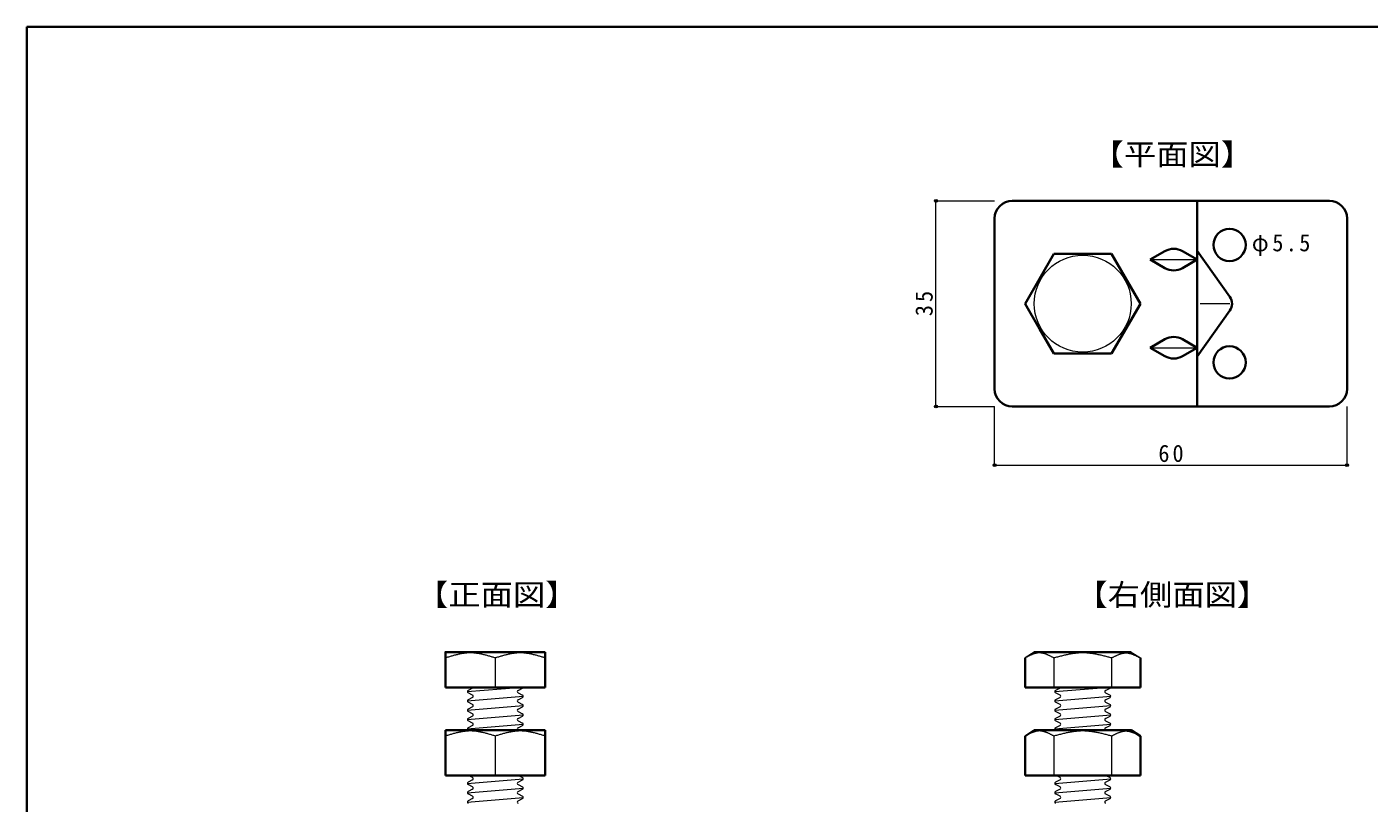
# Model space of a CAD drawing. Units: millimetres, scale not verified. Extents: x -405 to 405, y -286 to 286.
# Drawn here: x 15.5 to 244, y 153.8 to 286 of the extents above; entities that cross this region are included whole.
import ezdxf
from ezdxf.enums import TextEntityAlignment as Align

# ---------------------------------------------------------------- set-up
doc = ezdxf.new("R2010")
doc.units = ezdxf.units.MM
doc.header["$PDMODE"] = 32
doc.header["$PDSIZE"] = 0.5
for name, color, linetype, lineweight in [('1-1_本体', 7, 'Continuous', 35), ('1-2_ボルト', 4, 'Continuous', 18), ('1-8_寸法', 4, 'Continuous', 18), ('F-0_枠図面', 4, 'Continuous', 18)]:
    doc.layers.add(name, color=color, linetype=linetype, lineweight=lineweight)
doc.styles.add('ＭＳ ゴシック', font='')
doc.styles.get('ＭＳ ゴシック').set_extended_font_data('MS Gothic')

msp = doc.modelspace()

# ---------------------------------------------------------------- linework, layer by layer
at = {"layer": '1-1_本体'}
for p, q in [((183.25, 256.347), (237.25, 256.347)), ((214.75, 221.347), (214.75, 256.347)), ((180.25, 253.347), (180.25, 224.347)), ((240.25, 224.347), (240.25, 253.347)), ((209.25, 247.791), (206.75, 246.347)), ((212.25, 247.791), (214.75, 246.347)), ((220.297, 240.002), (214.75, 247.847)), ((209.25, 244.904), (206.75, 246.347)), ((212.25, 244.904), (214.75, 246.347)), ((220.297, 237.693), (214.75, 229.847)), ((209.25, 232.791), (206.75, 231.347)), ((209.25, 229.904), (206.75, 231.347)), ((212.25, 232.791), (214.75, 231.347)), ((212.25, 229.904), (214.75, 231.347)), ((183.25, 221.347), (237.25, 221.347))]:
    msp.add_line(p, q, dxfattribs=at)
at = {"layer": '1-1_本体', "color": 4, "lineweight": 18}
for p, q in [((206.75, 246.347), (214.75, 246.347)), ((220.297, 238.847), (215.25, 238.847)), ((206.75, 231.347), (214.75, 231.347))]:
    msp.add_line(p, q, dxfattribs=at)
at = {"layer": '1-1_本体'}
for centre in [(220.25, 248.847), (220.25, 228.847)]:
    msp.add_circle(centre, 2.75, dxfattribs=at)
for centre, radius, start, end in [((183.25, 253.347), 3, 90, 180), ((237.25, 253.347), 3, 0, 90), ((210.75, 245.193), 3, 60, 120), ((210.75, 247.502), 3, 240, 300), ((218.664, 238.847), 2, 324.73561, 35.26439), ((210.75, 230.193), 3, 60, 120), ((210.75, 232.502), 3, 240, 300), ((183.25, 224.347), 3, 180, 270), ((237.25, 224.347), 3, 270, 0)]:
    msp.add_arc(centre, radius, start, end, dxfattribs=at)
at = {"layer": '1-2_ボルト', "color": 7, "lineweight": 35}
for p, q in [((185.45, 238.847), (190.357, 247.347)), ((200.172, 247.347), (190.357, 247.347)), ((200.172, 247.347), (205.08, 238.847)), ((200.172, 230.347), (205.08, 238.847)), ((200.172, 230.347), (190.357, 230.347)), ((103.763, 179.5), (103.763, 173.5)), ((185.435, 178.5), (185.435, 173.5)), ((203.5, 179.5), (187, 179.5)), ((205.065, 178.5), (205.065, 173.5)), ((103.763, 173.5), (86.763, 173.5)), ((103.763, 173.5), (86.763, 173.5)), ((103.763, 173.5), (86.763, 173.5)), ((205.065, 173.5), (185.435, 173.5)), ((205.065, 173.5), (185.435, 173.5)), ((103.763, 166.2), (86.763, 166.2)), ((86.763, 166.2), (86.763, 158.5)), ((103.763, 166.2), (103.763, 158.5)), ((185.435, 165.2), (185.435, 158.5)), ((203.5, 166.2), (205.065, 165.2)), ((205.065, 165.2), (205.065, 158.5)), ((103.763, 158.5), (86.763, 158.5)), ((103.763, 158.5), (86.763, 158.5)), ((205.065, 158.5), (185.435, 158.5)), ((205.065, 158.5), (185.435, 158.5))]:
    msp.add_line(p, q, dxfattribs=at)
at = {"layer": '1-2_ボルト'}
for p, q in [((95.25, 178.5), (95.25, 173.5)), ((187, 179.5), (185.435, 178.5)), ((190.343, 178.5), (190.343, 173.5)), ((200.157, 178.5), (200.157, 173.5)), ((203.5, 179.5), (205.065, 178.5)), ((90.487, 172.778), (99.15, 173.5)), ((90.487, 171.191), (100.013, 171.984)), ((91.386, 173.378), (90.605, 172.972)), ((91.386, 172.178), (90.605, 172.585)), ((91.386, 171.791), (90.605, 171.384)), ((99.114, 172.972), (99.895, 173.378)), ((99.114, 172.585), (99.895, 172.178)), ((99.114, 171.384), (99.895, 171.791)), ((190.488, 172.778), (199.15, 173.5)), ((190.488, 171.191), (200.013, 171.984)), ((191.386, 173.378), (190.605, 172.972)), ((191.386, 172.178), (190.605, 172.585)), ((191.386, 171.791), (190.605, 171.384)), ((199.114, 172.972), (199.895, 173.378)), ((199.114, 172.585), (199.895, 172.178)), ((199.114, 171.384), (199.895, 171.791)), ((90.487, 169.603), (100.013, 170.397)), ((91.386, 170.59), (90.605, 170.997)), ((91.386, 170.203), (90.605, 169.797)), ((91.386, 169.003), (90.605, 169.41)), ((99.114, 170.997), (99.895, 170.59)), ((99.114, 169.797), (99.895, 170.203)), ((99.114, 169.41), (99.895, 169.003)), ((190.488, 169.603), (200.013, 170.397)), ((191.386, 170.59), (190.605, 170.997)), ((191.386, 170.203), (190.605, 169.797)), ((191.386, 169.003), (190.605, 169.41)), ((199.114, 170.997), (199.895, 170.59)), ((199.114, 169.797), (199.895, 170.203)), ((199.114, 169.41), (199.895, 169.003)), ((90.487, 168.016), (100.013, 168.809)), ((90.487, 166.428), (100.013, 167.222)), ((91.386, 168.616), (90.605, 168.209)), ((91.386, 167.415), (90.605, 167.822)), ((91.386, 167.028), (90.605, 166.622)), ((99.114, 168.209), (99.895, 168.616)), ((99.114, 167.822), (99.895, 167.415)), ((99.114, 166.622), (99.895, 167.028)), ((190.488, 168.016), (200.013, 168.809)), ((190.488, 166.428), (200.013, 167.222)), ((191.386, 168.616), (190.605, 168.209)), ((191.386, 167.415), (190.605, 167.822)), ((191.386, 167.028), (190.605, 166.622)), ((199.114, 168.209), (199.895, 168.616)), ((199.114, 167.822), (199.895, 167.415)), ((199.114, 166.622), (199.895, 167.028)), ((90.671, 166.2), (90.605, 166.235)), ((95.25, 165.2), (95.25, 158.5)), ((95.25, 165.2), (95.25, 158.946)), ((99.114, 166.235), (99.18, 166.2)), ((190.343, 165.2), (190.343, 158.5)), ((190.671, 166.2), (190.605, 166.235)), ((199.114, 166.235), (199.18, 166.2)), ((200.157, 165.2), (200.157, 158.5)), ((90.487, 157.141), (100.013, 157.934)), ((91.386, 157.741), (90.605, 157.334)), ((91.386, 158.128), (90.671, 158.5)), ((99.114, 157.334), (99.895, 157.741)), ((99.18, 158.5), (99.895, 158.128)), ((190.488, 157.141), (200.013, 157.934)), ((191.386, 157.741), (190.605, 157.334)), ((191.386, 158.128), (190.671, 158.5)), ((199.114, 157.334), (199.895, 157.741)), ((199.18, 158.5), (199.895, 158.128)), ((90.487, 155.553), (100.013, 156.347)), ((91.386, 156.54), (90.605, 156.947)), ((91.386, 156.153), (90.605, 155.747)), ((99.114, 156.947), (99.895, 156.54)), ((99.114, 155.747), (99.895, 156.153)), ((190.488, 155.553), (200.013, 156.347)), ((191.386, 156.54), (190.605, 156.947)), ((191.386, 156.153), (190.605, 155.747)), ((199.114, 156.947), (199.895, 156.54)), ((199.114, 155.747), (199.895, 156.153)), ((90.487, 153.966), (100.013, 154.759)), ((91.386, 154.953), (90.605, 155.36)), ((91.386, 154.566), (90.605, 154.159)), ((99.114, 155.36), (99.895, 154.953)), ((99.114, 154.159), (99.895, 154.566)), ((190.488, 153.966), (200.013, 154.759)), ((191.386, 154.953), (190.605, 155.36)), ((191.386, 154.566), (190.605, 154.159)), ((199.114, 155.36), (199.895, 154.953)), ((199.114, 154.159), (199.895, 154.566))]:
    msp.add_line(p, q, dxfattribs=at)
at = {"layer": '1-2_ボルト', "color": 7, "lineweight": 35}
for points in [[(185.45, 238.847), (187.913, 234.581), (190.357, 230.347)], [(103.763, 179.5), (86.763, 179.5), (86.763, 173.5)], [(203.5, 166.2), (187, 166.2), (185.435, 165.2)]]:
    msp.add_lwpolyline(points, dxfattribs=at)
at = {"layer": '1-2_ボルト'}
for points in [[(87.138, 178.615), (86.993, 178.57), (86.847, 178.526), (86.763, 178.5)], [(92.688, 179.191), (92.542, 179.218), (92.396, 179.244), (92.25, 179.268), (92.105, 179.289), (91.959, 179.308), (91.813, 179.324), (91.667, 179.339), (91.522, 179.35), (91.376, 179.359), (91.23, 179.365), (91.085, 179.368), (91, 179.369), (90.916, 179.368), (90.77, 179.365), (90.625, 179.359), (90.48, 179.35), (90.334, 179.338), (90.189, 179.324), (90.044, 179.307), (89.899, 179.288), (89.753, 179.267), (89.608, 179.243), (89.463, 179.218), (89.317, 179.19), (89.172, 179.161), (89.027, 179.13), (88.881, 179.097), (88.736, 179.063), (88.591, 179.027), (88.446, 178.99), (88.3, 178.952), (88.155, 178.912), (88.01, 178.872), (87.864, 178.831), (87.719, 178.789), (87.574, 178.746), (87.428, 178.703), (87.283, 178.659), (87.138, 178.615)], [(98.249, 179.267), (98.104, 179.243), (97.958, 179.218), (97.812, 179.19), (97.666, 179.161), (97.521, 179.13), (97.375, 179.097), (97.229, 179.063), (97.083, 179.027), (96.938, 178.99), (96.792, 178.952), (96.646, 178.912), (96.5, 178.872), (96.355, 178.831), (96.209, 178.789), (96.063, 178.746), (95.918, 178.703), (95.772, 178.659), (95.626, 178.615), (95.48, 178.57), (95.335, 178.526), (95.25, 178.5), (95.165, 178.526), (95.02, 178.571), (94.874, 178.615), (94.728, 178.659), (94.582, 178.703), (94.437, 178.747), (94.291, 178.789), (94.145, 178.831), (93.999, 178.873), (93.854, 178.913), (93.708, 178.952), (93.562, 178.991), (93.416, 179.028), (93.271, 179.064), (93.125, 179.098), (92.979, 179.131), (92.833, 179.162), (92.688, 179.191)], [(103.763, 178.5), (103.678, 178.526), (103.532, 178.571), (103.386, 178.615), (103.24, 178.659), (103.093, 178.703), (102.947, 178.747), (102.801, 178.789), (102.655, 178.831), (102.509, 178.873), (102.362, 178.913), (102.216, 178.952), (102.07, 178.991), (101.924, 179.028), (101.778, 179.064), (101.631, 179.098), (101.485, 179.131), (101.339, 179.162), (101.193, 179.191), (101.047, 179.218), (100.9, 179.244), (100.754, 179.268), (100.608, 179.289), (100.462, 179.308), (100.316, 179.324), (100.17, 179.339), (100.023, 179.35), (99.877, 179.359), (99.731, 179.365), (99.585, 179.368), (99.5, 179.369), (99.415, 179.368), (99.27, 179.365), (99.124, 179.359), (98.978, 179.35), (98.832, 179.338), (98.687, 179.324), (98.541, 179.307), (98.395, 179.288), (98.249, 179.267)], [(187.175, 179.268), (187.09, 179.245), (187.006, 179.219), (186.921, 179.192), (186.837, 179.163), (186.752, 179.131), (186.668, 179.099), (186.583, 179.064), (186.499, 179.029), (186.414, 178.992), (186.33, 178.953), (186.245, 178.914), (186.16, 178.873), (186.076, 178.832), (185.991, 178.79), (185.907, 178.747), (185.822, 178.704), (185.738, 178.66), (185.653, 178.615), (185.569, 178.571), (185.484, 178.526), (185.435, 178.5)], [(190.343, 178.5), (190.294, 178.526), (190.21, 178.57), (190.126, 178.615), (190.043, 178.659), (189.959, 178.702), (189.875, 178.746), (189.791, 178.788), (189.708, 178.83), (189.624, 178.871), (189.54, 178.912), (189.457, 178.951), (189.373, 178.989), (189.289, 179.026), (189.205, 179.062), (189.121, 179.096), (189.038, 179.129), (188.954, 179.16), (188.87, 179.189), (188.786, 179.217), (188.703, 179.242), (188.619, 179.266), (188.535, 179.287), (188.451, 179.306), (188.368, 179.323), (188.284, 179.337), (188.2, 179.349), (188.116, 179.358), (188.032, 179.365), (187.949, 179.368), (187.9, 179.369), (187.851, 179.368), (187.767, 179.365), (187.682, 179.359), (187.598, 179.351), (187.513, 179.339), (187.428, 179.325), (187.344, 179.309), (187.259, 179.29), (187.175, 179.268)], [(193.806, 179.267), (193.638, 179.244), (193.469, 179.218), (193.301, 179.19), (193.133, 179.161), (192.965, 179.13), (192.796, 179.097), (192.628, 179.063), (192.46, 179.027), (192.291, 178.99), (192.123, 178.952), (191.955, 178.913), (191.786, 178.872), (191.618, 178.831), (191.45, 178.789), (191.282, 178.746), (191.113, 178.703), (190.945, 178.659), (190.777, 178.615), (190.608, 178.571), (190.44, 178.526), (190.343, 178.5)], [(200.157, 178.5), (200.06, 178.526), (199.892, 178.571), (199.723, 178.615), (199.555, 178.659), (199.387, 178.703), (199.218, 178.746), (199.05, 178.789), (198.882, 178.831), (198.714, 178.872), (198.545, 178.913), (198.377, 178.952), (198.209, 178.99), (198.04, 179.027), (197.872, 179.063), (197.704, 179.097), (197.535, 179.13), (197.367, 179.161), (197.199, 179.19), (197.031, 179.218), (196.862, 179.244), (196.694, 179.267), (196.526, 179.288), (196.357, 179.307), (196.189, 179.324), (196.021, 179.338), (195.852, 179.35), (195.684, 179.359), (195.516, 179.365), (195.348, 179.368), (195.25, 179.369), (195.152, 179.368), (194.984, 179.365), (194.816, 179.359), (194.648, 179.35), (194.479, 179.338), (194.311, 179.324), (194.143, 179.307), (193.974, 179.288), (193.806, 179.267)], [(200.157, 178.5), (200.206, 178.526), (200.29, 178.57), (200.374, 178.615), (200.457, 178.659), (200.541, 178.702), (200.625, 178.746), (200.709, 178.788), (200.792, 178.83), (200.876, 178.871), (200.96, 178.912), (201.043, 178.951), (201.127, 178.989), (201.211, 179.026), (201.295, 179.062), (201.379, 179.096), (201.462, 179.129), (201.546, 179.16), (201.63, 179.189), (201.714, 179.217), (201.797, 179.242), (201.881, 179.266), (201.965, 179.287), (202.049, 179.306), (202.132, 179.323), (202.216, 179.337), (202.3, 179.349), (202.384, 179.358), (202.468, 179.365), (202.551, 179.368), (202.6, 179.369), (202.649, 179.368), (202.733, 179.365), (202.818, 179.359), (202.902, 179.351), (202.987, 179.339), (203.072, 179.325), (203.156, 179.309), (203.241, 179.29), (203.325, 179.268)], [(203.325, 179.268), (203.41, 179.245), (203.494, 179.219), (203.579, 179.192), (203.663, 179.163), (203.748, 179.131), (203.832, 179.099), (203.917, 179.064), (204.001, 179.029), (204.086, 178.992), (204.17, 178.953), (204.255, 178.914), (204.34, 178.873), (204.424, 178.832), (204.509, 178.79), (204.593, 178.747), (204.678, 178.704), (204.762, 178.66), (204.847, 178.615), (204.931, 178.571), (205.016, 178.526), (205.065, 178.5)], [(87.138, 165.315), (86.993, 165.27), (86.847, 165.226), (86.763, 165.2)], [(92.688, 165.891), (92.542, 165.918), (92.396, 165.944), (92.25, 165.968), (92.105, 165.989), (91.959, 166.008), (91.813, 166.024), (91.667, 166.039), (91.522, 166.05), (91.376, 166.059), (91.23, 166.065), (91.085, 166.068), (91, 166.069), (90.916, 166.068), (90.77, 166.065), (90.625, 166.059), (90.48, 166.05), (90.334, 166.038), (90.189, 166.024), (90.044, 166.007), (89.899, 165.988), (89.753, 165.967), (89.608, 165.943), (89.463, 165.918), (89.317, 165.89), (89.172, 165.861), (89.027, 165.83), (88.881, 165.797), (88.736, 165.763), (88.591, 165.727), (88.446, 165.69), (88.3, 165.652), (88.155, 165.612), (88.01, 165.572), (87.864, 165.531), (87.719, 165.489), (87.574, 165.446), (87.428, 165.403), (87.283, 165.359), (87.138, 165.315)], [(98.249, 165.967), (98.104, 165.943), (97.958, 165.918), (97.812, 165.89), (97.666, 165.861), (97.521, 165.83), (97.375, 165.797), (97.229, 165.763), (97.083, 165.727), (96.938, 165.69), (96.792, 165.652), (96.646, 165.612), (96.5, 165.572), (96.355, 165.531), (96.209, 165.489), (96.063, 165.446), (95.918, 165.403), (95.772, 165.359), (95.626, 165.315), (95.48, 165.27), (95.335, 165.226), (95.25, 165.2), (95.165, 165.226), (95.02, 165.271), (94.874, 165.315), (94.728, 165.359), (94.582, 165.403), (94.437, 165.447), (94.291, 165.489), (94.145, 165.531), (93.999, 165.573), (93.854, 165.613), (93.708, 165.652), (93.562, 165.691), (93.416, 165.728), (93.271, 165.764), (93.125, 165.798), (92.979, 165.831), (92.833, 165.862), (92.688, 165.891)], [(103.763, 165.2), (103.678, 165.226), (103.532, 165.271), (103.386, 165.315), (103.24, 165.359), (103.093, 165.403), (102.947, 165.447), (102.801, 165.489), (102.655, 165.531), (102.509, 165.573), (102.362, 165.613), (102.216, 165.652), (102.07, 165.691), (101.924, 165.728), (101.778, 165.764), (101.631, 165.798), (101.485, 165.831), (101.339, 165.862), (101.193, 165.891), (101.047, 165.918), (100.9, 165.944), (100.754, 165.968), (100.608, 165.989), (100.462, 166.008), (100.316, 166.024), (100.17, 166.039), (100.023, 166.05), (99.877, 166.059), (99.731, 166.065), (99.585, 166.068), (99.5, 166.069), (99.415, 166.068), (99.27, 166.065), (99.124, 166.059), (98.978, 166.05), (98.832, 166.038), (98.687, 166.024), (98.541, 166.007), (98.395, 165.988), (98.249, 165.967)], [(187.175, 165.968), (187.09, 165.945), (187.006, 165.919), (186.921, 165.892), (186.837, 165.863), (186.752, 165.831), (186.668, 165.799), (186.583, 165.764), (186.499, 165.729), (186.414, 165.692), (186.33, 165.653), (186.245, 165.614), (186.16, 165.573), (186.076, 165.532), (185.991, 165.49), (185.907, 165.447), (185.822, 165.404), (185.738, 165.36), (185.653, 165.315), (185.569, 165.271), (185.484, 165.226), (185.435, 165.2)], [(190.343, 165.2), (190.294, 165.226), (190.21, 165.27), (190.126, 165.315), (190.043, 165.359), (189.959, 165.402), (189.875, 165.446), (189.791, 165.488), (189.708, 165.53), (189.624, 165.571), (189.54, 165.612), (189.457, 165.651), (189.373, 165.689), (189.289, 165.726), (189.205, 165.762), (189.121, 165.796), (189.038, 165.829), (188.954, 165.86), (188.87, 165.889), (188.786, 165.917), (188.703, 165.942), (188.619, 165.966), (188.535, 165.987), (188.451, 166.006), (188.368, 166.023), (188.284, 166.037), (188.2, 166.049), (188.116, 166.058), (188.032, 166.065), (187.949, 166.068), (187.9, 166.069), (187.851, 166.068), (187.767, 166.065), (187.682, 166.059), (187.598, 166.051), (187.513, 166.039), (187.428, 166.025), (187.344, 166.009), (187.259, 165.99), (187.175, 165.968)], [(193.806, 165.967), (193.638, 165.944), (193.469, 165.918), (193.301, 165.891), (193.133, 165.861), (192.965, 165.83), (192.796, 165.797), (192.628, 165.763), (192.46, 165.727), (192.291, 165.69), (192.123, 165.652), (191.955, 165.613), (191.786, 165.572), (191.618, 165.531), (191.45, 165.489), (191.282, 165.446), (191.113, 165.403), (190.945, 165.359), (190.777, 165.315), (190.608, 165.271), (190.44, 165.226), (190.343, 165.2)], [(200.157, 165.2), (200.06, 165.226), (199.892, 165.271), (199.723, 165.315), (199.555, 165.359), (199.387, 165.403), (199.218, 165.446), (199.05, 165.489), (198.882, 165.531), (198.714, 165.572), (198.545, 165.613), (198.377, 165.652), (198.209, 165.69), (198.04, 165.727), (197.872, 165.763), (197.704, 165.797), (197.535, 165.83), (197.367, 165.861), (197.199, 165.891), (197.031, 165.918), (196.862, 165.944), (196.694, 165.967), (196.526, 165.988), (196.357, 166.007), (196.189, 166.024), (196.021, 166.038), (195.852, 166.05), (195.684, 166.059), (195.516, 166.065), (195.348, 166.068), (195.25, 166.069), (195.152, 166.068), (194.984, 166.065), (194.816, 166.059), (194.648, 166.05), (194.479, 166.038), (194.311, 166.024), (194.143, 166.007), (193.974, 165.988), (193.806, 165.967)], [(200.157, 165.2), (200.206, 165.226), (200.29, 165.27), (200.374, 165.315), (200.457, 165.359), (200.541, 165.402), (200.625, 165.446), (200.709, 165.488), (200.792, 165.53), (200.876, 165.571), (200.96, 165.612), (201.043, 165.651), (201.127, 165.689), (201.211, 165.726), (201.295, 165.762), (201.379, 165.796), (201.462, 165.829), (201.546, 165.86), (201.63, 165.889), (201.714, 165.917), (201.797, 165.942), (201.881, 165.966), (201.965, 165.987), (202.049, 166.006), (202.132, 166.023), (202.216, 166.037), (202.3, 166.049), (202.384, 166.058), (202.468, 166.065), (202.551, 166.068), (202.6, 166.069), (202.649, 166.068), (202.733, 166.065), (202.818, 166.059), (202.902, 166.051), (202.987, 166.039), (203.072, 166.025), (203.156, 166.009), (203.241, 165.99), (203.325, 165.968)], [(203.325, 165.968), (203.41, 165.945), (203.494, 165.919), (203.579, 165.892), (203.663, 165.863), (203.748, 165.831), (203.832, 165.799), (203.917, 165.764), (204.001, 165.729), (204.086, 165.692), (204.17, 165.653), (204.255, 165.614), (204.34, 165.573), (204.424, 165.532), (204.509, 165.49), (204.593, 165.447), (204.678, 165.404), (204.762, 165.36), (204.847, 165.315), (204.931, 165.271), (205.016, 165.226), (205.065, 165.2)]]:
    msp.add_lwpolyline(points, dxfattribs=at)
msp.add_circle((195.25, 238.847), 8.25, dxfattribs=at)
for centre, start, end in [((90.706, 172.778), 117.5, 242.5), ((90.706, 171.191), 117.5, 242.5), ((91.285, 173.572), 297.5, 340.76949), ((91.285, 171.984), 297.5, 62.5), ((99.215, 172.778), 117.5, 242.5), ((99.215, 171.191), 117.5, 242.5), ((99.794, 173.572), 297.5, 340.76949), ((99.794, 171.984), 297.5, 62.5), ((190.706, 172.778), 117.5, 242.5), ((190.706, 171.191), 117.5, 242.5), ((191.285, 173.572), 297.5, 340.76949), ((191.285, 171.984), 297.5, 62.5), ((199.215, 172.778), 117.5, 242.5), ((199.215, 171.191), 117.5, 242.5), ((199.794, 173.572), 297.5, 340.76949), ((199.794, 171.984), 297.5, 62.5), ((90.706, 169.603), 117.5, 242.5), ((91.285, 170.397), 297.5, 62.5), ((99.215, 169.603), 117.5, 242.5), ((99.794, 170.397), 297.5, 62.5), ((190.706, 169.603), 117.5, 242.5), ((191.285, 170.397), 297.5, 62.5), ((199.215, 169.603), 117.5, 242.5), ((199.794, 170.397), 297.5, 62.5), ((90.706, 168.016), 117.5, 242.5), ((91.285, 168.809), 297.5, 62.5), ((91.285, 167.222), 297.5, 62.5), ((99.215, 168.016), 117.5, 242.5), ((99.794, 168.809), 297.5, 62.5), ((99.794, 167.222), 297.5, 62.5), ((190.706, 168.016), 117.5, 242.5), ((191.285, 168.809), 297.5, 62.5), ((191.285, 167.222), 297.5, 62.5), ((199.215, 168.016), 117.5, 242.5), ((199.794, 168.809), 297.5, 62.5), ((199.794, 167.222), 297.5, 62.5), ((90.706, 166.428), 117.5, 242.5), ((99.215, 166.428), 117.5, 242.5), ((190.706, 166.428), 117.5, 242.5), ((199.215, 166.428), 117.5, 242.5), ((91.285, 157.934), 297.5, 62.5), ((99.794, 157.934), 297.5, 62.5), ((191.285, 157.934), 297.5, 62.5), ((199.794, 157.934), 297.5, 62.5), ((90.706, 157.141), 117.5, 242.5), ((90.706, 155.553), 117.5, 242.5), ((91.285, 156.347), 297.5, 62.5), ((99.215, 157.141), 117.5, 242.5), ((99.215, 155.553), 117.5, 242.5), ((99.794, 156.347), 297.5, 62.5), ((190.706, 157.141), 117.5, 242.5), ((190.706, 155.553), 117.5, 242.5), ((191.285, 156.347), 297.5, 62.5), ((199.215, 157.141), 117.5, 242.5), ((199.215, 155.553), 117.5, 242.5), ((199.794, 156.347), 297.5, 62.5), ((90.706, 153.966), 117.5, 242.5), ((91.285, 154.759), 297.5, 62.5), ((99.215, 153.966), 117.5, 242.5), ((99.794, 154.759), 297.5, 62.5), ((190.706, 153.966), 117.5, 242.5), ((191.285, 154.759), 297.5, 62.5), ((199.215, 153.966), 117.5, 242.5), ((199.794, 154.759), 297.5, 62.5)]:
    msp.add_arc(centre, 0.218, start, end, dxfattribs=at)
at = {"layer": '1-8_寸法'}
for p, q in [((170.25, 221.347), (170.25, 256.347)), ((170.25, 256.347), (180.25, 256.347)), ((170.25, 221.347), (180.25, 221.347)), ((180.25, 211.347), (180.25, 221.347)), ((240.25, 211.347), (240.25, 221.347)), ((180.25, 211.347), (240.25, 211.347))]:
    msp.add_line(p, q, dxfattribs=at)
for p in [(170.25, 256.347), (170.25, 221.347), (180.25, 211.347), (240.25, 211.347)]:
    msp.add_point(p, dxfattribs=at)
at = {"layer": 'F-0_枠図面', "color": 7, "lineweight": 35}
for q in [(405, 286), (15.5, 11), (405, 286)]:
    msp.add_line((15.5, 286), q, dxfattribs=at)
msp.add_lwpolyline([(15.5, 286), (15.5, 11), (405, 11)], dxfattribs=at)

# ---------------------------------------------------------------- texts
at = {"layer": '1-8_寸法', "color": 3, "style": 'ＭＳ ゴシック', "width": 1.1}
for s, p in [('【平面図】', (196.75, 261.347)), ('【正面図】', (81.75, 186.347)), ('【右側面図】', (194, 186.347))]:
    msp.add_text(s, height=3.666, dxfattribs=at).set_placement(p, align=Align.BOTTOM_LEFT)
at = {"layer": '1-8_寸法', "color": 7, "char_height": 2.933, "attachment_point": 7, "style": 'ＭＳ ゴシック'}
for s, insert in [('\\T1.21;\\W0.95;φ5.5', (224.036, 246.969)), ('\\T1.27;\\W0.95;60', (208.125, 211.847))]:
    msp.add_mtext(s, dxfattribs=dict(at, insert=insert))
at = {"layer": '1-8_寸法', "color": 7, "insert": (169.75, 236.722), "char_height": 2.933, "attachment_point": 7, "rotation": 90, "style": 'ＭＳ ゴシック'}
msp.add_mtext('\\T1.27;\\W0.95;35', dxfattribs=at)

doc.saveas('drawing.dxf')
